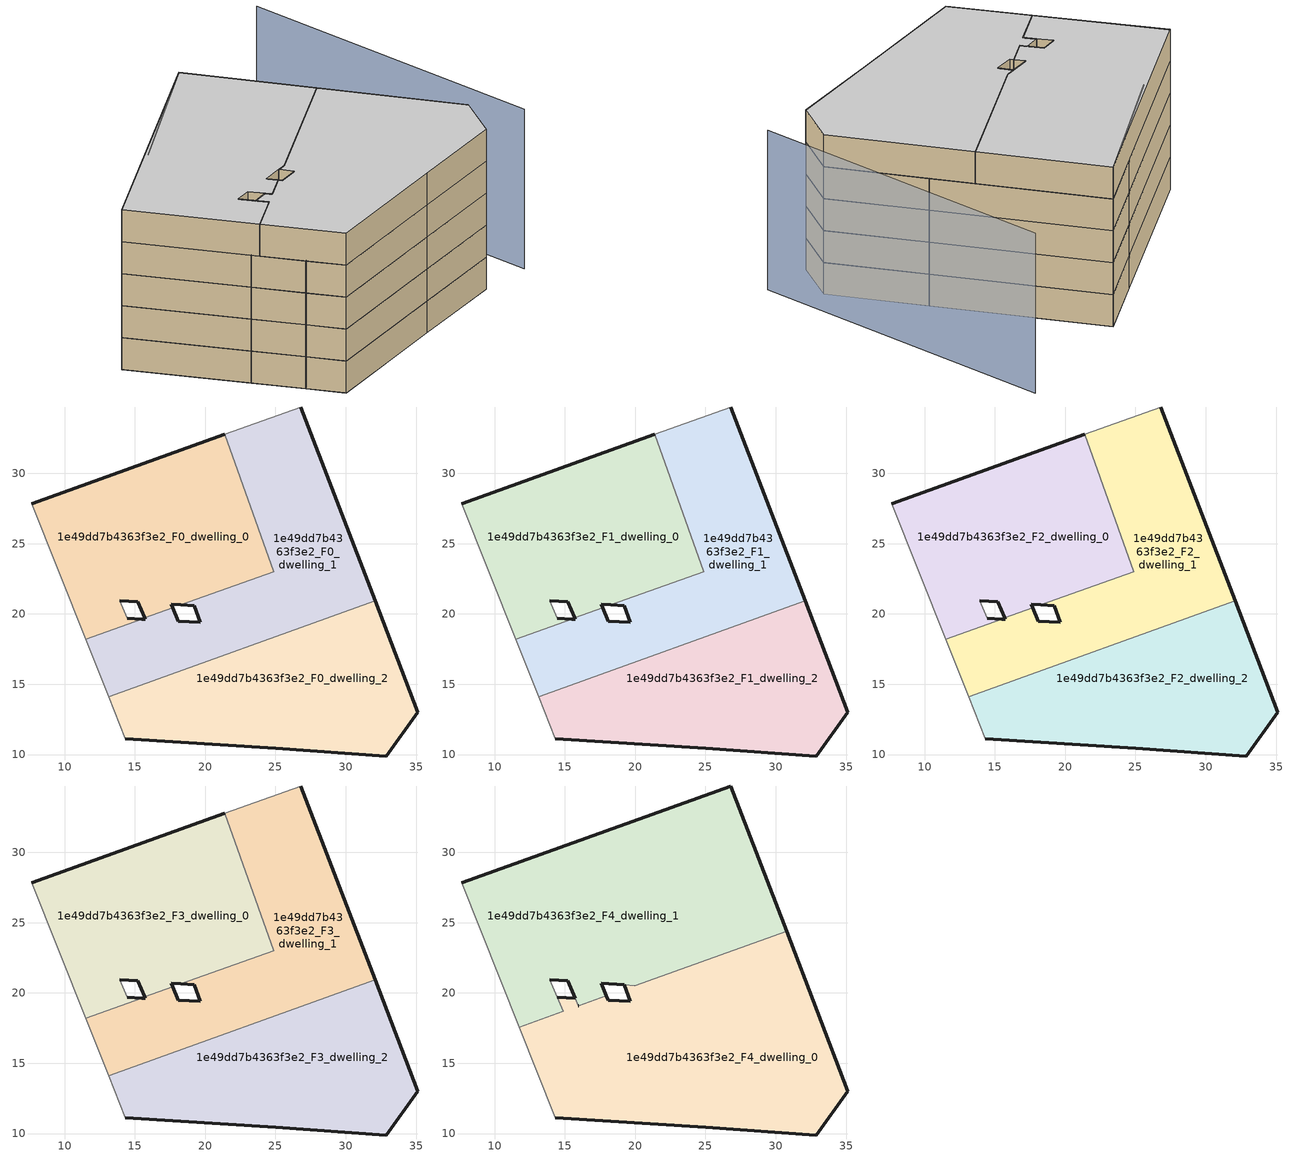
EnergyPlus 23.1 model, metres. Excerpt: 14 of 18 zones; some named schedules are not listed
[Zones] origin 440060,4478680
1e49dd7b4363f3e2_F0_dwelling_0
 floor ground (EU_floor_Construction): 24.89,23.01 21.39,32.78 7.65,27.85 11.5,18.21 15.48,19.64 14.46,19.7 13.94,20.95 15.21,20.88 15.7,19.72 17.69,20.43 17.59,20.68 18.27,20.64 z0
 wall outside (EU_wall_Construction): 18.27,20.64 17.59,20.68 17.69,20.43 / 15.7,19.72 15.21,20.88 13.94,20.95 / 14.46,19.7 15.48,19.64 / 7.65,27.85 21.39,32.78 z0:3
 wall adiabatic (EU_wall_Construction): 13.94,20.95 14.46,19.7 / 11.5,18.21 7.65,27.85 z0:3
 wall to 1e49dd7b4363f3e2_F0_dwelling_1 (EU_wall_Construction): 21.39,32.78 24.89,23.01 18.27,20.64 / 17.69,20.43 15.7,19.72 / 15.48,19.64 11.5,18.21 z0:3
1e49dd7b4363f3e2_F0_dwelling_1
 floor ground (EU_floor_Construction): 32.1,20.93 26.8,34.72 21.39,32.78 24.89,23.01 18.27,20.64 19.21,20.57 19.64,19.39 18.07,19.49 17.69,20.43 15.7,19.72 15.74,19.62 15.48,19.64 11.5,18.21 13.13,14.12 z0
 wall outside (EU_wall_Construction): 15.48,19.64 15.74,19.62 15.7,19.72 / 17.69,20.43 18.07,19.49 19.64,19.39 19.21,20.57 18.27,20.64 / 26.8,34.72 32.1,20.93 z0:3
 wall adiabatic (EU_wall_Construction): 21.39,32.78 26.8,34.72 / 13.13,14.12 11.5,18.21 z0:3
 wall to 1e49dd7b4363f3e2_F0_dwelling_2 (EU_wall_Construction): 32.1,20.93 13.13,14.13 z0:3
1e49dd7b4363f3e2_F0_dwelling_2
 floor ground (EU_floor_Construction): 32.89,9.89 35.14,13.02 32.1,20.93 13.13,14.12 14.33,11.13 25.04,10.43 z0
 wall outside (EU_wall_Construction): 32.1,20.93 35.14,13.02 32.89,9.89 25.04,10.43 14.33,11.13 z0:3
 wall adiabatic (EU_wall_Construction): 14.33,11.13 13.13,14.12 z0:3
1e49dd7b4363f3e2_F1_dwelling_0
 floor to 1e49dd7b4363f3e2_F0_dwelling_0 (EU_floor_Construction): 24.89,23.01 21.39,32.78 7.65,27.85 11.5,18.21 15.48,19.64 14.46,19.7 13.94,20.95 15.21,20.88 15.7,19.72 17.69,20.43 17.59,20.68 18.27,20.64 z3
 wall outside (EU_wall_Construction): 18.27,20.64 17.59,20.68 17.69,20.43 / 15.7,19.72 15.21,20.88 13.94,20.95 / 14.46,19.7 15.48,19.64 / 7.65,27.85 21.39,32.78 z3:6
 wall adiabatic (EU_wall_Construction): 13.94,20.95 14.46,19.7 / 11.5,18.21 7.65,27.85 z3:6
 wall to 1e49dd7b4363f3e2_F1_dwelling_1 (EU_wall_Construction): 21.39,32.78 24.89,23.01 18.27,20.64 / 17.69,20.43 15.7,19.72 / 15.48,19.64 11.5,18.21 z3:6
1e49dd7b4363f3e2_F1_dwelling_1
 floor to 1e49dd7b4363f3e2_F0_dwelling_1 (EU_floor_Construction): 32.1,20.93 26.8,34.72 21.39,32.78 24.89,23.01 18.27,20.64 19.21,20.57 19.64,19.39 18.07,19.49 17.69,20.43 15.7,19.72 15.74,19.62 15.48,19.64 11.5,18.21 13.13,14.12 z3
 wall outside (EU_wall_Construction): 15.48,19.64 15.74,19.62 15.7,19.72 / 17.69,20.43 18.07,19.49 19.64,19.39 19.21,20.57 18.27,20.64 / 26.8,34.72 32.1,20.93 z3:6
 wall adiabatic (EU_wall_Construction): 21.39,32.78 26.8,34.72 / 13.13,14.12 11.5,18.21 z3:6
 wall to 1e49dd7b4363f3e2_F1_dwelling_2 (EU_wall_Construction): 32.1,20.93 13.13,14.13 z3:6
1e49dd7b4363f3e2_F1_dwelling_2
 floor to 1e49dd7b4363f3e2_F0_dwelling_2 (EU_floor_Construction): 32.89,9.89 35.14,13.02 32.1,20.93 13.13,14.12 14.33,11.13 25.04,10.43 z3
 wall outside (EU_wall_Construction): 32.1,20.93 35.14,13.02 32.89,9.89 25.04,10.43 14.33,11.13 z3:6
 wall adiabatic (EU_wall_Construction): 14.33,11.13 13.13,14.12 z3:6
1e49dd7b4363f3e2_F2_dwelling_0
 floor to 1e49dd7b4363f3e2_F1_dwelling_0 (EU_floor_Construction): 24.89,23.01 21.39,32.78 7.65,27.85 11.5,18.21 15.48,19.64 14.46,19.7 13.94,20.95 15.21,20.88 15.7,19.72 17.69,20.43 17.59,20.68 18.27,20.64 z6
 wall outside (EU_wall_Construction): 18.27,20.64 17.59,20.68 17.69,20.43 / 15.7,19.72 15.21,20.88 13.94,20.95 / 14.46,19.7 15.48,19.64 / 7.65,27.85 21.39,32.78 z6:9
 wall adiabatic (EU_wall_Construction): 13.94,20.95 14.46,19.7 / 11.5,18.21 7.65,27.85 z6:9
 wall to 1e49dd7b4363f3e2_F2_dwelling_1 (EU_wall_Construction): 21.39,32.78 24.89,23.01 18.27,20.64 / 17.69,20.43 15.7,19.72 / 15.48,19.64 11.5,18.21 z6:9
1e49dd7b4363f3e2_F2_dwelling_1
 floor to 1e49dd7b4363f3e2_F1_dwelling_1 (EU_floor_Construction): 32.1,20.93 26.8,34.72 21.39,32.78 24.89,23.01 18.27,20.64 19.21,20.57 19.64,19.39 18.07,19.49 17.69,20.43 15.7,19.72 15.74,19.62 15.48,19.64 11.5,18.21 13.13,14.12 z6
 wall outside (EU_wall_Construction): 15.48,19.64 15.74,19.62 15.7,19.72 / 17.69,20.43 18.07,19.49 19.64,19.39 19.21,20.57 18.27,20.64 / 26.8,34.72 32.1,20.93 z6:9
 wall adiabatic (EU_wall_Construction): 21.39,32.78 26.8,34.72 / 13.13,14.12 11.5,18.21 z6:9
 wall to 1e49dd7b4363f3e2_F2_dwelling_2 (EU_wall_Construction): 32.1,20.93 13.13,14.13 z6:9
1e49dd7b4363f3e2_F2_dwelling_2
 floor to 1e49dd7b4363f3e2_F1_dwelling_2 (EU_floor_Construction): 32.89,9.89 35.14,13.02 32.1,20.93 13.13,14.12 14.33,11.13 25.04,10.43 z6
 wall outside (EU_wall_Construction): 32.1,20.93 35.14,13.02 32.89,9.89 25.04,10.43 14.33,11.13 z6:9
 wall adiabatic (EU_wall_Construction): 14.33,11.13 13.13,14.12 z6:9
1e49dd7b4363f3e2_F3_dwelling_0
 floor to 1e49dd7b4363f3e2_F2_dwelling_0 (EU_floor_Construction): 24.89,23.01 21.39,32.78 7.65,27.85 11.5,18.21 15.48,19.64 14.46,19.7 13.94,20.95 15.21,20.88 15.7,19.72 17.69,20.43 17.59,20.68 18.27,20.64 z9
 wall outside (EU_wall_Construction): 18.27,20.64 17.59,20.68 17.69,20.43 / 15.7,19.72 15.21,20.88 13.94,20.95 / 14.46,19.7 15.48,19.64 / 7.65,27.85 21.39,32.78 z9:12
 wall adiabatic (EU_wall_Construction): 13.94,20.95 14.46,19.7 / 11.5,18.21 7.65,27.85 z9:12
 wall to 1e49dd7b4363f3e2_F3_dwelling_1 (EU_wall_Construction): 21.39,32.78 24.89,23.01 18.27,20.64 / 17.69,20.43 15.7,19.72 / 15.48,19.64 11.5,18.21 z9:12
1e49dd7b4363f3e2_F3_dwelling_1
 floor to 1e49dd7b4363f3e2_F2_dwelling_1 (EU_floor_Construction): 32.1,20.93 26.8,34.72 21.39,32.78 24.89,23.01 18.27,20.64 19.21,20.57 19.64,19.39 18.07,19.49 17.69,20.43 15.7,19.72 15.74,19.62 15.48,19.64 11.5,18.21 13.13,14.12 z9
 wall outside (EU_wall_Construction): 15.48,19.64 15.74,19.62 15.7,19.72 / 17.69,20.43 18.07,19.49 19.64,19.39 19.21,20.57 18.27,20.64 / 26.8,34.72 32.1,20.93 z9:12
 wall adiabatic (EU_wall_Construction): 21.39,32.78 26.8,34.72 / 13.13,14.12 11.5,18.21 z9:12
 wall to 1e49dd7b4363f3e2_F3_dwelling_2 (EU_wall_Construction): 32.1,20.93 13.13,14.13 z9:12
1e49dd7b4363f3e2_F3_dwelling_2
 floor to 1e49dd7b4363f3e2_F2_dwelling_2 (EU_floor_Construction): 32.89,9.89 35.14,13.02 32.1,20.93 13.13,14.12 14.33,11.13 25.04,10.43 z9
 wall outside (EU_wall_Construction): 32.1,20.93 35.14,13.02 32.89,9.89 25.04,10.43 14.33,11.13 z9:12
 wall adiabatic (EU_wall_Construction): 14.33,11.13 13.13,14.12 z9:12
1e49dd7b4363f3e2_F4_dwelling_0
 floor to 1e49dd7b4363f3e2_F3_dwelling_0 (EU_floor_Construction): 15.48,19.64 14.46,19.7 14.62,19.33 z12
 floor to 1e49dd7b4363f3e2_F3_dwelling_1 (EU_floor_Construction): 32.1,20.93 30.77,24.39 19.97,20.52 19.21,20.57 19.64,19.39 18.07,19.49 17.95,19.79 15.97,19.08 15.74,19.62 15.48,19.64 14.62,19.33 14.88,18.69 11.75,17.57 13.13,14.13 z12
 floor to 1e49dd7b4363f3e2_F3_dwelling_2 (EU_floor_Construction): 32.89,9.89 35.14,13.02 32.1,20.93 13.13,14.13 14.33,11.13 25.04,10.43 z12
 wall outside (EU_wall_Construction): 14.46,19.7 15.74,19.62 / 17.95,19.79 18.07,19.49 19.64,19.39 19.21,20.57 / 30.77,24.39 35.14,13.02 32.89,9.89 25.04,10.43 14.33,11.13 z12:15; 15.97,19.08,15 15.98,19.08,12 15.98,19.08,15; 19.97,20.52,15 19.98,20.52,12 19.98,20.52,15
 wall adiabatic (EU_wall_Construction): 14.33,11.13 11.75,17.57 14.89,18.69 14.46,19.7 z12:15
 wall to 1e49dd7b4363f3e2_F4_dwelling_1 (EU_wall_Construction): 15.74,19.62 15.97,19.08 / 15.98,19.08 17.95,19.79 / 19.21,20.57 19.97,20.52 / 19.98,20.52 30.77,24.39 z12:15
 ceiling to 1e49dd7b4363f3e2_F5_dwelling_0 (EU_floor_Construction): 30.77,24.39 35.14,13.02 32.89,9.89 25.04,10.43 14.33,11.13 11.75,17.57 14.88,18.69 14.46,19.7 15.74,19.62 15.97,19.08 17.95,19.79 18.07,19.49 19.64,19.39 19.21,20.57 19.97,20.52 z15
1e49dd7b4363f3e2_F4_dwelling_1
 floor to 1e49dd7b4363f3e2_F3_dwelling_0 (EU_floor_Construction): 24.89,23.01 21.39,32.78 7.65,27.85 11.5,18.21 14.62,19.33 13.94,20.95 15.21,20.88 15.7,19.72 17.69,20.43 17.59,20.68 18.27,20.64 z12
 floor to 1e49dd7b4363f3e2_F3_dwelling_1 (EU_floor_Construction): 17.95,19.79 17.69,20.43 15.7,19.72 15.72,19.67 15.75,19.61 15.98,19.08 z12; 30.77,24.39 26.8,34.72 21.39,32.78 24.89,23.01 18.27,20.64 19.98,20.52 z12; 14.88,18.69 14.62,19.33 11.5,18.21 11.75,17.57 z12
 wall outside (EU_wall_Construction): 15.74,19.63 15.21,20.88 13.94,20.95 / 7.65,27.85 26.8,34.72 30.77,24.39 / 19.21,20.57 17.59,20.68 17.95,19.79 z12:15; 15.74,19.63,15 15.74,19.62,12 15.74,19.63,12; 19.97,20.52,15 19.98,20.52,12 19.97,20.52,12; 15.97,19.08,15 15.98,19.08,12 15.97,19.08,12
 wall adiabatic (EU_wall_Construction): 13.94,20.95 14.89,18.69 / 14.88,18.69 11.75,17.57 7.65,27.85 z12:15; 14.88,18.69,15 14.89,18.69,12 14.88,18.69,12
 ceiling to 1e49dd7b4363f3e2_F5_dwelling_1 (EU_floor_Construction): 26.8,34.72 30.77,24.39 19.98,20.52 17.59,20.68 17.95,19.79 15.98,19.08 15.21,20.88 13.94,20.95 14.88,18.69 11.75,17.57 7.65,27.85 z15
shading: 36.95,8.94 38.13,34.71 / 26.8,34.72 15.48,30.38 z0:15
[Building]
EU S2 Campaign: North Axis=0; Terrain=City; Solar Distribution=FullExterior
[Site:Location]
Madrid: Latitude=40.5; Longitude=-3.5; Time Zone=1; Elevation=609
[SizingPeriod:WeatherFileDays]
AnnualSizingPeriod: Begin Month=1; Begin Day of Month=1; End Month=12; End Day of Month=31; Day of Week for Start Day=Monday; Use Weather File Daylight Saving Period=No; Use Weather File Rain and Snow Indicators=No
[MATERIAL]
EU_InternalMass_Material: Roughness=MediumRough; Thickness=0.1; Conductivity=1; Density=1800; Specific Heat=900; Thermal Absorptance=0.9; Solar Absorptance=0.7; Visible Absorptance=0.7
[MATERIAL:NOMASS] Roughness=MediumRough; Thermal Absorptance=0.9; Solar Absorptance=0.7; Visible Absorptance=0.7
Name | Thermal Resistance
EU_wall_NoMass | 0.459673
EU_floor_NoMass | 0.788942
[CONSTRUCTION]
EU_wall_Construction: EU_wall_NoMass
EU_floor_Construction: EU_floor_NoMass
EU_InternalMass_Construction: EU_InternalMass_Material
[ZONE] Type=1; Multiplier=1; Ceiling Height=autocalculate; Floor Area=autocalculate; Part of Total Floor Area=Yes
Name | Volume
1e49dd7b4363f3e2_F0_dwelling_0 | 443.515
1e49dd7b4363f3e2_F1_dwelling_0; 1e49dd7b4363f3e2_F2_dwelling_0; 1e49dd7b4363f3e2_F3_dwelling_0 | 443.514
1e49dd7b4363f3e2_F4_dwelling_0 | 668.526
1e49dd7b4363f3e2_F0_dwelling_1 | 443.541
1e49dd7b4363f3e2_F1_dwelling_1; 1e49dd7b4363f3e2_F2_dwelling_1; 1e49dd7b4363f3e2_F3_dwelling_1 | 443.542
1e49dd7b4363f3e2_F4_dwelling_1 | 662.065
1e49dd7b4363f3e2_F0_dwelling_2; 1e49dd7b4363f3e2_F1_dwelling_2; 1e49dd7b4363f3e2_F2_dwelling_2; 1e49dd7b4363f3e2_F3_dwelling_2 | 443.555
[INTERNALMASS] Construction=EU_InternalMass_Construction
Name | Zone or ZoneList | Surface Area
1e49dd7b4363f3e2_F0_dwelling_0_EU_InternalMass | 1e49dd7b4363f3e2_F0_dwelling_0 | 147.838
1e49dd7b4363f3e2_F0_dwelling_1_EU_InternalMass | 1e49dd7b4363f3e2_F0_dwelling_1 | 147.847
1e49dd7b4363f3e2_F0_dwelling_2_EU_InternalMass | 1e49dd7b4363f3e2_F0_dwelling_2 | 147.85
1e49dd7b4363f3e2_F1_dwelling_0_EU_InternalMass | 1e49dd7b4363f3e2_F1_dwelling_0 | 147.838
1e49dd7b4363f3e2_F1_dwelling_1_EU_InternalMass | 1e49dd7b4363f3e2_F1_dwelling_1 | 147.847
1e49dd7b4363f3e2_F1_dwelling_2_EU_InternalMass | 1e49dd7b4363f3e2_F1_dwelling_2 | 147.85
1e49dd7b4363f3e2_F2_dwelling_0_EU_InternalMass | 1e49dd7b4363f3e2_F2_dwelling_0 | 147.838
1e49dd7b4363f3e2_F2_dwelling_1_EU_InternalMass | 1e49dd7b4363f3e2_F2_dwelling_1 | 147.847
1e49dd7b4363f3e2_F2_dwelling_2_EU_InternalMass | 1e49dd7b4363f3e2_F2_dwelling_2 | 147.85
1e49dd7b4363f3e2_F3_dwelling_0_EU_InternalMass | 1e49dd7b4363f3e2_F3_dwelling_0 | 147.838
1e49dd7b4363f3e2_F3_dwelling_1_EU_InternalMass | 1e49dd7b4363f3e2_F3_dwelling_1 | 147.847
1e49dd7b4363f3e2_F3_dwelling_2_EU_InternalMass | 1e49dd7b4363f3e2_F3_dwelling_2 | 147.85
1e49dd7b4363f3e2_F4_dwelling_0_EU_InternalMass | 1e49dd7b4363f3e2_F4_dwelling_0 | 222.842
1e49dd7b4363f3e2_F4_dwelling_1_EU_InternalMass | 1e49dd7b4363f3e2_F4_dwelling_1 | 220.699
[OTHEREQUIPMENT] Fuel Type=Electricity; Design Level Calculation Method=Watts/Area; Power per Zone Floor Area=1; Fraction Latent=0; Fraction Radiant=0; Fraction Lost=0; Carbon Dioxide Generation Rate=0; EndUse Subcategory=EU_Step8_InternalGains
Name | Zone or ZoneList or Space or SpaceList | Schedule
EU_Step8_InternalGain_1e49dd7b4363f3e2_F0_dwelling_0_f000 | 1e49dd7b4363f3e2_F0_dwelling_0 | EU_Step8_GainSchedule_1e49dd7b4363f3e2_F0_dwelling_0_f000
EU_Step8_InternalGain_1e49dd7b4363f3e2_F0_dwelling_1_f000 | 1e49dd7b4363f3e2_F0_dwelling_1 | EU_Step8_GainSchedule_1e49dd7b4363f3e2_F0_dwelling_1_f000
EU_Step8_InternalGain_1e49dd7b4363f3e2_F0_dwelling_2_f000 | 1e49dd7b4363f3e2_F0_dwelling_2 | EU_Step8_GainSchedule_1e49dd7b4363f3e2_F0_dwelling_2_f000
EU_Step8_InternalGain_1e49dd7b4363f3e2_F1_dwelling_0_f000 | 1e49dd7b4363f3e2_F1_dwelling_0 | EU_Step8_GainSchedule_1e49dd7b4363f3e2_F1_dwelling_0_f000
EU_Step8_InternalGain_1e49dd7b4363f3e2_F1_dwelling_1_f000 | 1e49dd7b4363f3e2_F1_dwelling_1 | EU_Step8_GainSchedule_1e49dd7b4363f3e2_F1_dwelling_1_f000
EU_Step8_InternalGain_1e49dd7b4363f3e2_F1_dwelling_2_f000 | 1e49dd7b4363f3e2_F1_dwelling_2 | EU_Step8_GainSchedule_1e49dd7b4363f3e2_F1_dwelling_2_f000
EU_Step8_InternalGain_1e49dd7b4363f3e2_F2_dwelling_0_f000 | 1e49dd7b4363f3e2_F2_dwelling_0 | EU_Step8_GainSchedule_1e49dd7b4363f3e2_F2_dwelling_0_f000
EU_Step8_InternalGain_1e49dd7b4363f3e2_F2_dwelling_1_f000 | 1e49dd7b4363f3e2_F2_dwelling_1 | EU_Step8_GainSchedule_1e49dd7b4363f3e2_F2_dwelling_1_f000
EU_Step8_InternalGain_1e49dd7b4363f3e2_F2_dwelling_2_f000 | 1e49dd7b4363f3e2_F2_dwelling_2 | EU_Step8_GainSchedule_1e49dd7b4363f3e2_F2_dwelling_2_f000
EU_Step8_InternalGain_1e49dd7b4363f3e2_F3_dwelling_0_f000 | 1e49dd7b4363f3e2_F3_dwelling_0 | EU_Step8_GainSchedule_1e49dd7b4363f3e2_F3_dwelling_0_f000
EU_Step8_InternalGain_1e49dd7b4363f3e2_F3_dwelling_1_f000 | 1e49dd7b4363f3e2_F3_dwelling_1 | EU_Step8_GainSchedule_1e49dd7b4363f3e2_F3_dwelling_1_f000
EU_Step8_InternalGain_1e49dd7b4363f3e2_F3_dwelling_2_f000 | 1e49dd7b4363f3e2_F3_dwelling_2 | EU_Step8_GainSchedule_1e49dd7b4363f3e2_F3_dwelling_2_f000
EU_Step8_InternalGain_1e49dd7b4363f3e2_F4_dwelling_0_f000 | 1e49dd7b4363f3e2_F4_dwelling_0 | EU_Step8_GainSchedule_1e49dd7b4363f3e2_F4_dwelling_0_f000
EU_Step8_InternalGain_1e49dd7b4363f3e2_F4_dwelling_1_f000 | 1e49dd7b4363f3e2_F4_dwelling_1 | EU_Step8_GainSchedule_1e49dd7b4363f3e2_F4_dwelling_1_f000
[ZONEVENTILATION:DESIGNFLOWRATE] Schedule=EU_AlwaysOn; Design Flow Rate Calculation Method=AirChanges/Hour; Air Changes per Hour=0.719161; Ventilation Type=Natural; Fan Pressure Rise=0; Fan Total Efficiency=1; Constant Term Coefficient=1; Temperature Term Coefficient=0; Velocity Term Coefficient=0; Velocity Squared Term Coefficient=0; Minimum Indoor Temperature=-100; Maximum Indoor Temperature=100; Delta Temperature=-100; Minimum Outdoor Temperature=-100; Maximum Outdoor Temperature=100; Maximum Wind Speed=40
Name | Zone or ZoneList or Space or SpaceList
EU_ConstantAir_1e49dd7b4363f3e2_F0_dwelling_0 | 1e49dd7b4363f3e2_F0_dwelling_0
EU_ConstantAir_1e49dd7b4363f3e2_F0_dwelling_1 | 1e49dd7b4363f3e2_F0_dwelling_1
EU_ConstantAir_1e49dd7b4363f3e2_F0_dwelling_2 | 1e49dd7b4363f3e2_F0_dwelling_2
EU_ConstantAir_1e49dd7b4363f3e2_F1_dwelling_0 | 1e49dd7b4363f3e2_F1_dwelling_0
EU_ConstantAir_1e49dd7b4363f3e2_F1_dwelling_1 | 1e49dd7b4363f3e2_F1_dwelling_1
EU_ConstantAir_1e49dd7b4363f3e2_F1_dwelling_2 | 1e49dd7b4363f3e2_F1_dwelling_2
EU_ConstantAir_1e49dd7b4363f3e2_F2_dwelling_0 | 1e49dd7b4363f3e2_F2_dwelling_0
EU_ConstantAir_1e49dd7b4363f3e2_F2_dwelling_1 | 1e49dd7b4363f3e2_F2_dwelling_1
EU_ConstantAir_1e49dd7b4363f3e2_F2_dwelling_2 | 1e49dd7b4363f3e2_F2_dwelling_2
EU_ConstantAir_1e49dd7b4363f3e2_F3_dwelling_0 | 1e49dd7b4363f3e2_F3_dwelling_0
EU_ConstantAir_1e49dd7b4363f3e2_F3_dwelling_1 | 1e49dd7b4363f3e2_F3_dwelling_1
EU_ConstantAir_1e49dd7b4363f3e2_F3_dwelling_2 | 1e49dd7b4363f3e2_F3_dwelling_2
EU_ConstantAir_1e49dd7b4363f3e2_F4_dwelling_0 | 1e49dd7b4363f3e2_F4_dwelling_0
EU_ConstantAir_1e49dd7b4363f3e2_F4_dwelling_1 | 1e49dd7b4363f3e2_F4_dwelling_1
[HVACTEMPLATE:THERMOSTAT] Constant Heating Setpoint=20; Constant Cooling Setpoint=50
EU_HeatOnly_1e49dd7b4363f3e2_F0_dwelling_0; EU_HeatOnly_1e49dd7b4363f3e2_F0_dwelling_1; EU_HeatOnly_1e49dd7b4363f3e2_F0_dwelling_2; EU_HeatOnly_1e49dd7b4363f3e2_F1_dwelling_0; EU_HeatOnly_1e49dd7b4363f3e2_F1_dwelling_1; EU_HeatOnly_1e49dd7b4363f3e2_F1_dwelling_2; EU_HeatOnly_1e49dd7b4363f3e2_F2_dwelling_0; EU_HeatOnly_1e49dd7b4363f3e2_F2_dwelling_1; EU_HeatOnly_1e49dd7b4363f3e2_F2_dwelling_2; EU_HeatOnly_1e49dd7b4363f3e2_F3_dwelling_0; EU_HeatOnly_1e49dd7b4363f3e2_F3_dwelling_1; EU_HeatOnly_1e49dd7b4363f3e2_F3_dwelling_2; EU_HeatOnly_1e49dd7b4363f3e2_F4_dwelling_0; EU_HeatOnly_1e49dd7b4363f3e2_F4_dwelling_1; EU_HeatOnly_1e49dd7b4363f3e2_F5_dwelling_0; EU_HeatOnly_1e49dd7b4363f3e2_F5_dwelling_1; EU_HeatOnly_1e49dd7b4363f3e2_F6_dwelling_0; EU_HeatOnly_1e49dd7b4363f3e2_F6_dwelling_1
